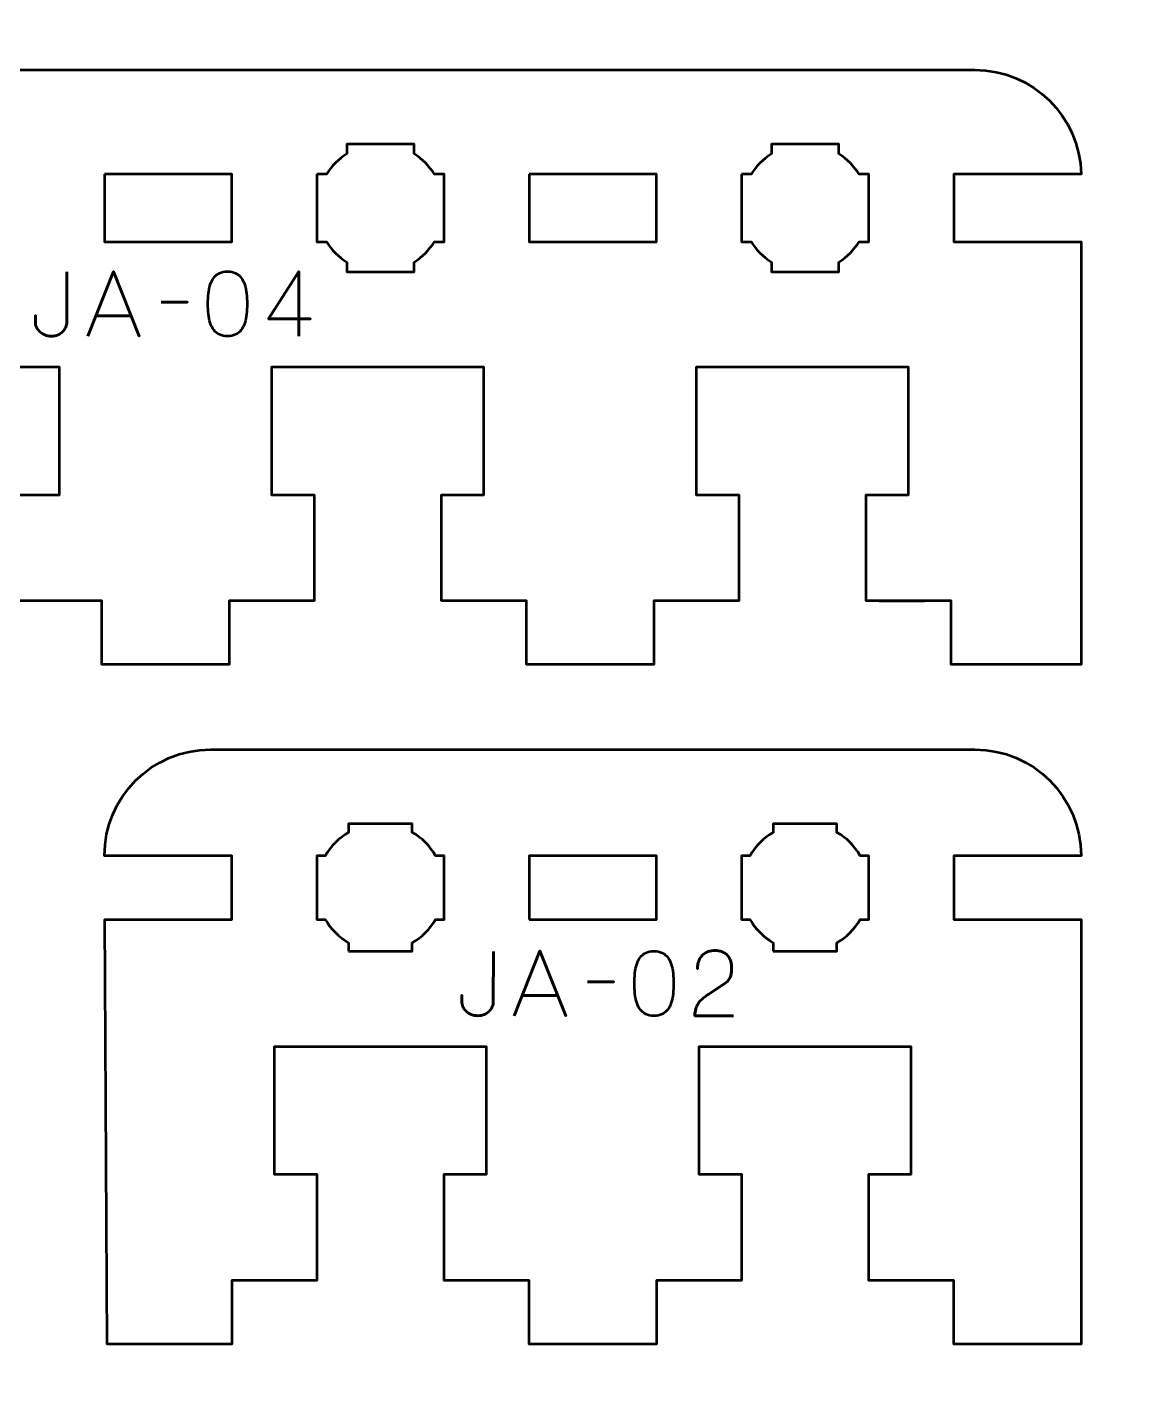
# Model space of a CAD drawing. Header units: centimetres. Extents: x -21 to 0, y -29.7 to 0.
# Drawn here: x -15.66 to -10.5, y -22.72 to -16.25 of the extents above; entities that cross this region are included whole.
import ezdxf

# ---------------------------------------------------------------- set-up
doc = ezdxf.new("R2010")
doc.units = ezdxf.units.CM
doc.header["$MEASUREMENT"] = 0
doc.layers.add('Layer 1', color=7, linetype='Continuous')

msp = doc.modelspace()

# ---------------------------------------------------------------- linework, layer by layer
at = {"layer": 'Layer 1', "lineweight": 53}
msp.add_lwpolyline([(-13.3, -20.45), (-12.7, -20.45), (-12.7, -20.15), (-13.3, -20.15), (-13.3, -20.45)], close=True, dxfattribs=at)
at = {"layer": 'Layer 1', "color": 1, "lineweight": 53}
msp.add_open_spline([(-21.00003, -29.19995), (-21.00003, -29.19995), (-21.00003, -3.49992), (-21.00003, -3.49992), (-21.00003, -3.49992), (-21.00003, -3.41709), (-20.93286, -3.34992), (-20.85003, -3.34992), (-20.85003, -3.34992), (-20.7672, -3.34992), (-20.70003, -3.28275), (-20.70003, -3.19992), (-20.70003, -3.19992), (-20.70003, -3.11709), (-20.7672, -3.04992), (-20.85003, -3.04992), (-20.85003, -3.04992), (-20.93286, -3.04992), (-21.00003, -2.98275), (-21.00003, -2.89992), (-21.00003, -2.89992), (-21.00003, -2.81709), (-20.93286, -2.74992), (-20.85003, -2.74992), (-20.85003, -2.74992), (-20.7672, -2.74992), (-20.70003, -2.68275), (-20.70003, -2.59992), (-20.70003, -2.59992), (-20.70003, -2.51709), (-20.7672, -2.44992), (-20.85003, -2.44992), (-20.85003, -2.44992), (-20.93286, -2.44992), (-21.00003, -2.38275), (-21.00003, -2.29992), (-21.00003, -2.29992), (-21.00003, -2.21709), (-20.93286, -2.14992), (-20.85003, -2.14992), (-20.85003, -2.14992), (-20.7672, -2.14992), (-20.70003, -2.08275), (-20.70003, -1.99992), (-20.70003, -1.99992), (-20.70003, -1.91709), (-20.7672, -1.84992), (-20.85003, -1.84992), (-20.85003, -1.84992), (-20.93286, -1.84992), (-21.00003, -1.78275), (-21.00003, -1.69992), (-21.00003, -1.69992), (-21.00003, -1.61709), (-20.93286, -1.54992), (-20.85003, -1.54992), (-20.85003, -1.54992), (-20.7672, -1.54992), (-20.70003, -1.48275), (-20.70003, -1.39992), (-20.70003, -1.39992), (-20.70003, -1.31709), (-20.7672, -1.24992), (-20.85003, -1.24992), (-20.85003, -1.24992), (-20.93286, -1.24992), (-21.00003, -1.18275), (-21.00003, -1.09992), (-21.00003, -1.09992), (-21.00003, -1.09992), (-21.00003, -0.49992), (-21.00003, -0.49992), (-21.00003, -0.49992), (-21.00003, -0.22295), (-20.77694, 0.00004), (-20.49994, 0.00004), (-20.49994, 0.00004), (-20.49994, 0.00004), (-0.50008, 0.00004), (-0.50008, 0.00004), (-0.50008, 0.00004), (-0.22294, 0.00004), (0.00002, -0.22295), (0.00002, -0.49992), (0.00002, -0.49992), (0.00002, -0.49992), (0.00002, -29.19995), (0.00002, -29.19995), (0.00002, -29.19995), (0.00002, -29.47695), (-0.22294, -29.70004), (-0.50008, -29.70004), (-0.50008, -29.70004), (-0.50008, -29.70004), (-20.49994, -29.70004), (-20.49994, -29.70004), (-20.49994, -29.70004), (-20.77694, -29.70004), (-21.00003, -29.47695), (-21.00003, -29.19995)], degree=3, knots=[0, 0, 0, 0, 0.04, 0.04, 0.04, 0.04, 0.08, 0.08, 0.08, 0.08, 0.12, 0.12, 0.12, 0.12, 0.16, 0.16, 0.16, 0.16, 0.2, 0.2, 0.2, 0.2, 0.24, 0.24, 0.24, 0.24, 0.28, 0.28, 0.28, 0.28, 0.32, 0.32, 0.32, 0.32, 0.36, 0.36, 0.36, 0.36, 0.4, 0.4, 0.4, 0.4, 0.44, 0.44, 0.44, 0.44, 0.48, 0.48, 0.48, 0.48, 0.52, 0.52, 0.52, 0.52, 0.56, 0.56, 0.56, 0.56, 0.6, 0.6, 0.6, 0.6, 0.64, 0.64, 0.64, 0.64, 0.68, 0.68, 0.68, 0.68, 0.72, 0.72, 0.72, 0.72, 0.76, 0.76, 0.76, 0.76, 0.8, 0.8, 0.8, 0.8, 0.84, 0.84, 0.84, 0.84, 0.88, 0.88, 0.88, 0.88, 0.92, 0.92, 0.92, 0.92, 0.96, 0.96, 0.96, 0.96, 1, 1, 1, 1], dxfattribs=at)
at = {"layer": 'Layer 1', "lineweight": 53}
for points, knots in [([(-11.20006, -16.45), (-10.9269, -16.45), (-10.70484, -16.6692), (-10.70017, -16.94125), (-10.70017, -16.94125), (-10.70017, -16.94125), (-11.30006, -16.94125), (-11.30006, -16.94125), (-11.30006, -16.94125), (-11.30006, -16.94125), (-11.30006, -17.25875), (-11.30006, -17.25875), (-11.30006, -17.25875), (-11.30006, -17.25875), (-10.70006, -17.25875), (-10.70006, -17.25875), (-10.70006, -17.25875), (-10.70006, -17.25875), (-10.70006, -18.95001), (-10.70006, -18.95001), (-10.70006, -18.95001), (-10.70006, -18.95001), (-10.70006, -18.95), (-10.70006, -18.95), (-10.70006, -18.95), (-10.70006, -18.95), (-10.70006, -19.25), (-10.70006, -19.25), (-10.70006, -19.25), (-10.70006, -19.25), (-11.31256, -19.25), (-11.31256, -19.25), (-11.31256, -19.25), (-11.31256, -19.25), (-11.31256, -18.95), (-11.31256, -18.95), (-11.31256, -18.95), (-12.23025, -18.95001), (-10.90314, -18.94999), (-11.71256, -18.95001), (-11.71256, -18.95001), (-11.71256, -18.95001), (-11.71256, -18.45), (-11.71256, -18.45), (-11.71256, -18.45), (-11.71256, -18.45), (-11.51256, -18.44999), (-11.51256, -18.44999), (-11.51256, -18.44999), (-11.51256, -18.44999), (-11.51256, -17.85), (-11.51256, -17.85), (-11.51256, -17.85), (-11.89589, -17.85), (-12.12923, -17.85), (-12.51256, -17.85), (-12.51256, -17.85), (-12.51256, -17.85), (-12.51256, -18.44999), (-12.51256, -18.44999), (-12.51256, -18.44999), (-12.51256, -18.44999), (-12.31256, -18.45), (-12.31256, -18.45), (-12.31256, -18.45), (-12.31256, -18.45), (-12.31256, -18.95), (-12.31256, -18.95), (-12.31256, -18.95), (-12.31256, -18.95), (-12.71256, -18.95), (-12.71256, -18.95), (-12.71256, -18.95), (-12.71256, -18.95), (-12.71256, -19.25), (-12.71256, -19.25), (-12.71256, -19.25), (-12.71256, -19.25), (-13.31256, -19.25), (-13.31256, -19.25), (-13.31256, -19.25), (-13.31256, -19.25), (-13.31256, -18.95), (-13.31256, -18.95), (-13.31256, -18.95), (-13.31256, -18.95), (-13.71256, -18.95), (-13.71256, -18.95), (-13.71256, -18.95), (-13.71256, -18.95), (-13.71256, -18.45), (-13.71256, -18.45), (-13.71256, -18.45), (-13.71256, -18.45), (-13.51256, -18.44999), (-13.51256, -18.44999), (-13.51256, -18.44999), (-13.51256, -18.44999), (-13.51256, -17.85), (-13.51256, -17.85), (-13.51256, -17.85), (-13.89589, -17.85), (-14.12923, -17.85), (-14.51256, -17.85), (-14.51256, -17.85), (-14.51256, -17.85), (-14.51256, -18.44999), (-14.51256, -18.44999), (-14.51256, -18.44999), (-14.51256, -18.44999), (-14.31256, -18.45), (-14.31256, -18.45), (-14.31256, -18.45), (-14.31256, -18.45), (-14.31256, -18.95001), (-14.31256, -18.95001), (-14.31256, -18.95001), (-14.31256, -18.95001), (-14.71256, -18.95), (-14.71256, -18.95), (-14.71256, -18.95), (-14.71256, -18.95), (-14.71256, -19.25), (-14.71256, -19.25), (-14.71256, -19.25), (-14.71256, -19.25), (-15.31256, -19.25), (-15.31256, -19.25), (-15.31256, -19.25), (-15.31256, -19.25), (-15.31256, -18.95), (-15.31256, -18.95), (-15.31256, -18.95), (-15.31256, -18.95), (-15.71256, -18.95), (-15.71256, -18.95), (-15.71256, -18.95), (-15.71256, -18.95), (-15.71256, -18.45), (-15.71256, -18.45), (-15.71256, -18.45), (-15.71256, -18.45), (-15.51256, -18.44999), (-15.51256, -18.44999), (-15.51256, -18.44999), (-15.51256, -18.44999), (-15.51256, -17.85), (-15.51256, -17.85), (-15.51256, -17.85), (-15.89589, -17.85), (-16.12923, -17.85), (-16.51256, -17.85), (-16.51256, -17.85), (-16.51256, -17.85), (-16.51256, -18.44999), (-16.51256, -18.44999), (-16.51256, -18.44999), (-16.51256, -18.44999), (-16.31256, -18.45), (-16.31256, -18.45), (-16.31256, -18.45), (-16.31256, -18.45), (-16.31256, -18.95001), (-16.31256, -18.95001), (-16.31256, -18.95001), (-16.31256, -18.95001), (-16.71256, -18.95), (-16.71256, -18.95), (-16.71256, -18.95), (-16.71256, -18.95), (-16.71256, -19.25), (-16.71256, -19.25), (-16.71256, -19.25), (-16.71256, -19.25), (-17.31256, -19.25), (-17.31256, -19.25), (-17.31256, -19.25), (-17.31256, -19.25), (-17.31256, -18.95), (-17.31256, -18.95), (-17.31256, -18.95), (-17.31256, -18.95), (-17.71256, -18.95), (-17.71256, -18.95), (-17.71256, -18.95), (-17.71256, -18.95), (-17.71256, -18.45), (-17.71256, -18.45), (-17.71256, -18.45), (-17.71256, -18.45), (-17.51256, -18.44999), (-17.51256, -18.44999), (-17.51256, -18.44999), (-17.51256, -18.44999), (-17.51256, -17.85), (-17.51256, -17.85), (-17.51256, -17.85), (-17.89589, -17.85), (-18.12923, -17.85), (-18.51256, -17.85), (-18.51256, -17.85), (-18.51256, -17.85), (-18.51256, -18.44999), (-18.51256, -18.44999), (-18.51256, -18.44999), (-18.51256, -18.44999), (-18.31256, -18.45), (-18.31256, -18.45), (-18.31256, -18.45), (-18.31256, -18.45), (-18.31256, -18.95001), (-18.31256, -18.95001), (-18.31256, -18.95001), (-18.31256, -18.95001), (-18.71256, -18.95), (-18.71256, -18.95), (-18.71256, -18.95), (-18.71256, -18.95), (-18.71256, -19.25), (-18.71256, -19.25), (-18.71256, -19.25), (-18.71256, -19.25), (-19.28756, -19.25), (-19.28756, -19.25), (-19.28756, -19.25), (-19.28756, -19.25), (-19.29813, -17.25875), (-19.29813, -17.25875), (-19.29813, -17.25875), (-19.29813, -17.25875), (-18.70006, -17.25875), (-18.70006, -17.25875), (-18.70006, -17.25875), (-18.70006, -17.25875), (-18.70006, -16.94125), (-18.70006, -16.94125), (-18.70006, -16.94125), (-18.70006, -16.94125), (-19.29995, -16.94125), (-19.29995, -16.94125), (-19.29995, -16.94125), (-19.29528, -16.6692), (-19.07322, -16.45), (-18.80006, -16.45)], [0, 0, 0, 0, 0.0163934, 0.0163934, 0.0163934, 0.0163934, 0.0327869, 0.0327869, 0.0327869, 0.0327869, 0.0491803, 0.0491803, 0.0491803, 0.0491803, 0.0655738, 0.0655738, 0.0655738, 0.0655738, 0.0819672, 0.0819672, 0.0819672, 0.0819672, 0.0983607, 0.0983607, 0.0983607, 0.0983607, 0.1147541, 0.1147541, 0.1147541, 0.1147541, 0.1311475, 0.1311475, 0.1311475, 0.1311475, 0.147541, 0.147541, 0.147541, 0.147541, 0.1639344, 0.1639344, 0.1639344, 0.1639344, 0.1803279, 0.1803279, 0.1803279, 0.1803279, 0.1967213, 0.1967213, 0.1967213, 0.1967213, 0.2131148, 0.2131148, 0.2131148, 0.2131148, 0.2295082, 0.2295082, 0.2295082, 0.2295082, 0.2459016, 0.2459016, 0.2459016, 0.2459016, 0.2622951, 0.2622951, 0.2622951, 0.2622951, 0.2786885, 0.2786885, 0.2786885, 0.2786885, 0.295082, 0.295082, 0.295082, 0.295082, 0.3114754, 0.3114754, 0.3114754, 0.3114754, 0.3278689, 0.3278689, 0.3278689, 0.3278689, 0.3442623, 0.3442623, 0.3442623, 0.3442623, 0.3606557, 0.3606557, 0.3606557, 0.3606557, 0.3770492, 0.3770492, 0.3770492, 0.3770492, 0.3934426, 0.3934426, 0.3934426, 0.3934426, 0.4098361, 0.4098361, 0.4098361, 0.4098361, 0.4262295, 0.4262295, 0.4262295, 0.4262295, 0.442623, 0.442623, 0.442623, 0.442623, 0.4590164, 0.4590164, 0.4590164, 0.4590164, 0.4754098, 0.4754098, 0.4754098, 0.4754098, 0.4918033, 0.4918033, 0.4918033, 0.4918033, 0.5081967, 0.5081967, 0.5081967, 0.5081967, 0.5245902, 0.5245902, 0.5245902, 0.5245902, 0.5409836, 0.5409836, 0.5409836, 0.5409836, 0.557377, 0.557377, 0.557377, 0.557377, 0.5737705, 0.5737705, 0.5737705, 0.5737705, 0.5901639, 0.5901639, 0.5901639, 0.5901639, 0.6065574, 0.6065574, 0.6065574, 0.6065574, 0.6229508, 0.6229508, 0.6229508, 0.6229508, 0.6393443, 0.6393443, 0.6393443, 0.6393443, 0.6557377, 0.6557377, 0.6557377, 0.6557377, 0.6721311, 0.6721311, 0.6721311, 0.6721311, 0.6885246, 0.6885246, 0.6885246, 0.6885246, 0.704918, 0.704918, 0.704918, 0.704918, 0.7213115, 0.7213115, 0.7213115, 0.7213115, 0.7377049, 0.7377049, 0.7377049, 0.7377049, 0.7540984, 0.7540984, 0.7540984, 0.7540984, 0.7704918, 0.7704918, 0.7704918, 0.7704918, 0.7868852, 0.7868852, 0.7868852, 0.7868852, 0.8032787, 0.8032787, 0.8032787, 0.8032787, 0.8196721, 0.8196721, 0.8196721, 0.8196721, 0.8360656, 0.8360656, 0.8360656, 0.8360656, 0.852459, 0.852459, 0.852459, 0.852459, 0.8688525, 0.8688525, 0.8688525, 0.8688525, 0.8852459, 0.8852459, 0.8852459, 0.8852459, 0.9016393, 0.9016393, 0.9016393, 0.9016393, 0.9180328, 0.9180328, 0.9180328, 0.9180328, 0.9344262, 0.9344262, 0.9344262, 0.9344262, 0.9508197, 0.9508197, 0.9508197, 0.9508197, 0.9672131, 0.9672131, 0.9672131, 0.9672131, 0.9836066, 0.9836066, 0.9836066, 0.9836066, 1, 1, 1, 1]), ([(-14.30006, -16.94125), (-14.30006, -16.94125), (-14.25462, -16.94125), (-14.25462, -16.94125), (-14.25462, -16.94125), (-14.23039, -16.90249), (-14.19756, -16.86967), (-14.15881, -16.84544), (-14.15881, -16.84544), (-14.15881, -16.84544), (-14.15881, -16.8), (-14.15881, -16.8), (-14.15881, -16.8), (-14.15881, -16.8), (-14.00006, -16.8), (-14.00006, -16.8), (-14.00006, -16.8), (-14.00006, -16.8), (-13.84131, -16.8), (-13.84131, -16.8), (-13.84131, -16.8), (-13.84131, -16.8), (-13.84131, -16.84544), (-13.84131, -16.84544), (-13.84131, -16.84544), (-13.80256, -16.86967), (-13.76973, -16.90249), (-13.7455, -16.94125), (-13.7455, -16.94125), (-13.7455, -16.94125), (-13.70006, -16.94125), (-13.70006, -16.94125), (-13.70006, -16.94125), (-13.70006, -16.94125), (-13.70006, -17.1), (-13.70006, -17.1), (-13.70006, -17.1), (-13.70006, -17.1), (-13.70006, -17.25875), (-13.70006, -17.25875), (-13.70006, -17.25875), (-13.70006, -17.25875), (-13.7455, -17.25875), (-13.7455, -17.25875), (-13.7455, -17.25875), (-13.76973, -17.29751), (-13.80256, -17.33033), (-13.84131, -17.35456), (-13.84131, -17.35456), (-13.84131, -17.35456), (-13.84131, -17.4), (-13.84131, -17.4), (-13.84131, -17.4), (-13.84131, -17.4), (-14.00006, -17.4), (-14.00006, -17.4), (-14.00006, -17.4), (-14.00006, -17.4), (-14.15881, -17.4), (-14.15881, -17.4), (-14.15881, -17.4), (-14.15881, -17.4), (-14.15881, -17.35456), (-14.15881, -17.35456), (-14.15881, -17.35456), (-14.19756, -17.33033), (-14.23039, -17.29751), (-14.25462, -17.25875), (-14.25462, -17.25875), (-14.25462, -17.25875), (-14.30006, -17.25875), (-14.30006, -17.25875), (-14.30006, -17.25875), (-14.30006, -17.25875), (-14.30006, -17.1), (-14.30006, -17.1), (-14.30006, -17.1), (-14.30006, -17.1), (-14.30006, -16.94125), (-14.30006, -16.94125)], [0, 0, 0, 0, 0.05, 0.05, 0.05, 0.05, 0.1, 0.1, 0.1, 0.1, 0.15, 0.15, 0.15, 0.15, 0.2, 0.2, 0.2, 0.2, 0.25, 0.25, 0.25, 0.25, 0.3, 0.3, 0.3, 0.3, 0.35, 0.35, 0.35, 0.35, 0.4, 0.4, 0.4, 0.4, 0.45, 0.45, 0.45, 0.45, 0.5, 0.5, 0.5, 0.5, 0.55, 0.55, 0.55, 0.55, 0.6, 0.6, 0.6, 0.6, 0.65, 0.65, 0.65, 0.65, 0.7, 0.7, 0.7, 0.7, 0.75, 0.75, 0.75, 0.75, 0.8, 0.8, 0.8, 0.8, 0.85, 0.85, 0.85, 0.85, 0.9, 0.9, 0.9, 0.9, 0.95, 0.95, 0.95, 0.95, 1, 1, 1, 1]), ([(-12.30006, -16.94125), (-12.30006, -16.94125), (-12.25462, -16.94125), (-12.25462, -16.94125), (-12.25462, -16.94125), (-12.23039, -16.90249), (-12.19756, -16.86967), (-12.15881, -16.84544), (-12.15881, -16.84544), (-12.15881, -16.84544), (-12.15881, -16.8), (-12.15881, -16.8), (-12.15881, -16.8), (-12.15881, -16.8), (-12.00006, -16.8), (-12.00006, -16.8), (-12.00006, -16.8), (-12.00006, -16.8), (-11.84131, -16.8), (-11.84131, -16.8), (-11.84131, -16.8), (-11.84131, -16.8), (-11.84131, -16.84544), (-11.84131, -16.84544), (-11.84131, -16.84544), (-11.80256, -16.86967), (-11.76973, -16.90249), (-11.7455, -16.94125), (-11.7455, -16.94125), (-11.7455, -16.94125), (-11.70006, -16.94125), (-11.70006, -16.94125), (-11.70006, -16.94125), (-11.70006, -16.94125), (-11.70006, -17.1), (-11.70006, -17.1), (-11.70006, -17.1), (-11.70006, -17.1), (-11.70006, -17.25875), (-11.70006, -17.25875), (-11.70006, -17.25875), (-11.70006, -17.25875), (-11.7455, -17.25875), (-11.7455, -17.25875), (-11.7455, -17.25875), (-11.76973, -17.29751), (-11.80256, -17.33033), (-11.84131, -17.35456), (-11.84131, -17.35456), (-11.84131, -17.35456), (-11.84131, -17.4), (-11.84131, -17.4), (-11.84131, -17.4), (-11.84131, -17.4), (-12.00006, -17.4), (-12.00006, -17.4), (-12.00006, -17.4), (-12.00006, -17.4), (-12.15881, -17.4), (-12.15881, -17.4), (-12.15881, -17.4), (-12.15881, -17.4), (-12.15881, -17.35456), (-12.15881, -17.35456), (-12.15881, -17.35456), (-12.19756, -17.33033), (-12.23039, -17.29751), (-12.25462, -17.25875), (-12.25462, -17.25875), (-12.25462, -17.25875), (-12.30006, -17.25875), (-12.30006, -17.25875), (-12.30006, -17.25875), (-12.30006, -17.25875), (-12.30006, -17.1), (-12.30006, -17.1), (-12.30006, -17.1), (-12.30006, -17.1), (-12.30006, -16.94125), (-12.30006, -16.94125)], [0, 0, 0, 0, 0.05, 0.05, 0.05, 0.05, 0.1, 0.1, 0.1, 0.1, 0.15, 0.15, 0.15, 0.15, 0.2, 0.2, 0.2, 0.2, 0.25, 0.25, 0.25, 0.25, 0.3, 0.3, 0.3, 0.3, 0.35, 0.35, 0.35, 0.35, 0.4, 0.4, 0.4, 0.4, 0.45, 0.45, 0.45, 0.45, 0.5, 0.5, 0.5, 0.5, 0.55, 0.55, 0.55, 0.55, 0.6, 0.6, 0.6, 0.6, 0.65, 0.65, 0.65, 0.65, 0.7, 0.7, 0.7, 0.7, 0.75, 0.75, 0.75, 0.75, 0.8, 0.8, 0.8, 0.8, 0.85, 0.85, 0.85, 0.85, 0.9, 0.9, 0.9, 0.9, 0.95, 0.95, 0.95, 0.95, 1, 1, 1, 1]), ([(-15.30006, -16.94125), (-15.30006, -16.94125), (-14.70006, -16.94125), (-14.70006, -16.94125), (-14.70006, -16.94125), (-14.70006, -16.94125), (-14.70006, -17.25875), (-14.70006, -17.25875), (-14.70006, -17.25875), (-14.70006, -17.25875), (-15.30006, -17.25875), (-15.30006, -17.25875), (-15.30006, -17.25875), (-15.30006, -17.25875), (-15.30006, -16.94125), (-15.30006, -16.94125)], [0, 0, 0, 0, 0.25, 0.25, 0.25, 0.25, 0.5, 0.5, 0.5, 0.5, 0.75, 0.75, 0.75, 0.75, 1, 1, 1, 1]), ([(-13.30006, -16.94125), (-13.30006, -16.94125), (-12.70006, -16.94125), (-12.70006, -16.94125), (-12.70006, -16.94125), (-12.70006, -16.94125), (-12.70006, -17.25875), (-12.70006, -17.25875), (-12.70006, -17.25875), (-12.70006, -17.25875), (-13.30006, -17.25875), (-13.30006, -17.25875), (-13.30006, -17.25875), (-13.30006, -17.25875), (-13.30006, -16.94125), (-13.30006, -16.94125)], [0, 0, 0, 0, 0.25, 0.25, 0.25, 0.25, 0.5, 0.5, 0.5, 0.5, 0.75, 0.75, 0.75, 0.75, 1, 1, 1, 1]), ([(-11.2, -19.65), (-10.92391, -19.65), (-10.7, -19.87391), (-10.7, -20.15), (-10.7, -20.15), (-10.7, -20.15), (-11.3, -20.15), (-11.3, -20.15), (-11.3, -20.15), (-11.3, -20.15), (-11.3, -20.45), (-11.3, -20.45), (-11.3, -20.45), (-11.3, -20.45), (-10.7, -20.45), (-10.7, -20.45), (-10.7, -20.45), (-10.7, -20.45), (-10.7, -22.15001), (-10.7, -22.15001), (-10.7, -22.15001), (-10.7, -22.15001), (-10.7, -22.15), (-10.7, -22.15), (-10.7, -22.15), (-10.7, -22.15), (-10.7, -22.45), (-10.7, -22.45), (-10.7, -22.45), (-10.7, -22.45), (-11.3, -22.45), (-11.3, -22.45), (-11.3, -22.45), (-11.3, -22.45), (-11.3, -22.15), (-11.3, -22.15), (-11.3, -22.15), (-11.3, -22.15), (-11.7, -22.15001), (-11.7, -22.15001), (-11.7, -22.15001), (-11.7, -22.15001), (-11.7, -21.65), (-11.7, -21.65), (-11.7, -21.65), (-11.7, -21.65), (-11.5, -21.64999), (-11.5, -21.64999), (-11.5, -21.64999), (-11.5, -21.64999), (-11.5, -21.05), (-11.5, -21.05), (-11.5, -21.05), (-11.88333, -21.05), (-12.11667, -21.05), (-12.5, -21.05), (-12.5, -21.05), (-12.5, -21.05), (-12.5, -21.64999), (-12.5, -21.64999), (-12.5, -21.64999), (-12.5, -21.64999), (-12.3, -21.65), (-12.3, -21.65), (-12.3, -21.65), (-12.3, -21.65), (-12.3, -22.15), (-12.3, -22.15), (-12.3, -22.15), (-12.3, -22.15), (-12.7, -22.15), (-12.7, -22.15), (-12.7, -22.15), (-12.7, -22.15), (-12.7, -22.45), (-12.7, -22.45), (-12.7, -22.45), (-12.7, -22.45), (-13.3, -22.45), (-13.3, -22.45), (-13.3, -22.45), (-13.3, -22.45), (-13.3, -22.15), (-13.3, -22.15), (-13.3, -22.15), (-13.3, -22.15), (-13.7, -22.15001), (-13.7, -22.15001), (-13.7, -22.15001), (-13.7, -22.15001), (-13.7, -21.65), (-13.7, -21.65), (-13.7, -21.65), (-13.7, -21.65), (-13.5, -21.64999), (-13.5, -21.64999), (-13.5, -21.64999), (-13.5, -21.64999), (-13.5, -21.05), (-13.5, -21.05), (-13.5, -21.05), (-13.88333, -21.05), (-14.11667, -21.05), (-14.5, -21.05), (-14.5, -21.05), (-14.5, -21.05), (-14.5, -21.64999), (-14.5, -21.64999), (-14.5, -21.64999), (-14.5, -21.64999), (-14.3, -21.65), (-14.3, -21.65), (-14.3, -21.65), (-14.3, -21.65), (-14.3, -22.15), (-14.3, -22.15), (-14.3, -22.15), (-14.3, -22.15), (-14.7, -22.15), (-14.7, -22.15), (-14.7, -22.15), (-14.7, -22.15), (-14.7, -22.45), (-14.7, -22.45), (-14.7, -22.45), (-14.7, -22.45), (-15.2875, -22.45), (-15.2875, -22.45), (-15.2875, -22.45), (-15.2875, -22.45), (-15.29812, -20.45), (-15.29812, -20.45), (-15.29812, -20.45), (-15.29812, -20.45), (-14.7, -20.45), (-14.7, -20.45), (-14.7, -20.45), (-14.7, -20.45), (-14.7, -20.15), (-14.7, -20.15), (-14.7, -20.15), (-14.7, -20.15), (-15.3, -20.15), (-15.3, -20.15), (-15.3, -20.15), (-15.3, -19.87391), (-15.07609, -19.65), (-14.8, -19.65)], [0, 0, 0, 0, 0.027027, 0.027027, 0.027027, 0.027027, 0.0540541, 0.0540541, 0.0540541, 0.0540541, 0.0810811, 0.0810811, 0.0810811, 0.0810811, 0.1081081, 0.1081081, 0.1081081, 0.1081081, 0.1351351, 0.1351351, 0.1351351, 0.1351351, 0.1621622, 0.1621622, 0.1621622, 0.1621622, 0.1891892, 0.1891892, 0.1891892, 0.1891892, 0.2162162, 0.2162162, 0.2162162, 0.2162162, 0.2432432, 0.2432432, 0.2432432, 0.2432432, 0.2702703, 0.2702703, 0.2702703, 0.2702703, 0.2972973, 0.2972973, 0.2972973, 0.2972973, 0.3243243, 0.3243243, 0.3243243, 0.3243243, 0.3513514, 0.3513514, 0.3513514, 0.3513514, 0.3783784, 0.3783784, 0.3783784, 0.3783784, 0.4054054, 0.4054054, 0.4054054, 0.4054054, 0.4324324, 0.4324324, 0.4324324, 0.4324324, 0.4594595, 0.4594595, 0.4594595, 0.4594595, 0.4864865, 0.4864865, 0.4864865, 0.4864865, 0.5135135, 0.5135135, 0.5135135, 0.5135135, 0.5405405, 0.5405405, 0.5405405, 0.5405405, 0.5675676, 0.5675676, 0.5675676, 0.5675676, 0.5945946, 0.5945946, 0.5945946, 0.5945946, 0.6216216, 0.6216216, 0.6216216, 0.6216216, 0.6486486, 0.6486486, 0.6486486, 0.6486486, 0.6756757, 0.6756757, 0.6756757, 0.6756757, 0.7027027, 0.7027027, 0.7027027, 0.7027027, 0.7297297, 0.7297297, 0.7297297, 0.7297297, 0.7567568, 0.7567568, 0.7567568, 0.7567568, 0.7837838, 0.7837838, 0.7837838, 0.7837838, 0.8108108, 0.8108108, 0.8108108, 0.8108108, 0.8378378, 0.8378378, 0.8378378, 0.8378378, 0.8648649, 0.8648649, 0.8648649, 0.8648649, 0.8918919, 0.8918919, 0.8918919, 0.8918919, 0.9189189, 0.9189189, 0.9189189, 0.9189189, 0.9459459, 0.9459459, 0.9459459, 0.9459459, 0.972973, 0.972973, 0.972973, 0.972973, 1, 1, 1, 1]), ([(-14.15, -20.6), (-14.15, -20.6), (-14.15, -20.55985), (-14.15, -20.55985), (-14.15, -20.55985), (-14.19553, -20.5335), (-14.23349, -20.49553), (-14.25984, -20.45), (-14.25984, -20.45), (-14.25984, -20.45), (-14.3, -20.45), (-14.3, -20.45), (-14.3, -20.45), (-14.3, -20.45), (-14.3, -20.3), (-14.3, -20.3), (-14.3, -20.3), (-14.3, -20.3), (-14.3, -20.15), (-14.3, -20.15), (-14.3, -20.15), (-14.3, -20.15), (-14.25984, -20.15), (-14.25984, -20.15), (-14.25984, -20.15), (-14.23349, -20.10447), (-14.19553, -20.0665), (-14.15, -20.04015), (-14.15, -20.04015), (-14.15, -20.04015), (-14.15, -20), (-14.15, -20), (-14.15, -20), (-14.15, -20), (-14, -20), (-14, -20), (-14, -20), (-14, -20), (-13.85, -20), (-13.85, -20), (-13.85, -20), (-13.85, -20), (-13.85, -20.04015), (-13.85, -20.04015), (-13.85, -20.04015), (-13.80447, -20.0665), (-13.76651, -20.10447), (-13.74016, -20.15), (-13.74016, -20.15), (-13.74016, -20.15), (-13.7, -20.15), (-13.7, -20.15), (-13.7, -20.15), (-13.7, -20.15), (-13.7, -20.3), (-13.7, -20.3), (-13.7, -20.3), (-13.7, -20.3), (-13.7, -20.45), (-13.7, -20.45), (-13.7, -20.45), (-13.7, -20.45), (-13.74016, -20.45), (-13.74016, -20.45), (-13.74016, -20.45), (-13.76651, -20.49553), (-13.80447, -20.5335), (-13.85, -20.55985), (-13.85, -20.55985), (-13.85, -20.55985), (-13.85, -20.6), (-13.85, -20.6), (-13.85, -20.6), (-13.85, -20.6), (-14, -20.6), (-14, -20.6), (-14, -20.6), (-14, -20.6), (-14.15, -20.6), (-14.15, -20.6)], [0, 0, 0, 0, 0.05, 0.05, 0.05, 0.05, 0.1, 0.1, 0.1, 0.1, 0.15, 0.15, 0.15, 0.15, 0.2, 0.2, 0.2, 0.2, 0.25, 0.25, 0.25, 0.25, 0.3, 0.3, 0.3, 0.3, 0.35, 0.35, 0.35, 0.35, 0.4, 0.4, 0.4, 0.4, 0.45, 0.45, 0.45, 0.45, 0.5, 0.5, 0.5, 0.5, 0.55, 0.55, 0.55, 0.55, 0.6, 0.6, 0.6, 0.6, 0.65, 0.65, 0.65, 0.65, 0.7, 0.7, 0.7, 0.7, 0.75, 0.75, 0.75, 0.75, 0.8, 0.8, 0.8, 0.8, 0.85, 0.85, 0.85, 0.85, 0.9, 0.9, 0.9, 0.9, 0.95, 0.95, 0.95, 0.95, 1, 1, 1, 1]), ([(-12.15, -20.6), (-12.15, -20.6), (-12.15, -20.55985), (-12.15, -20.55985), (-12.15, -20.55985), (-12.19553, -20.5335), (-12.23349, -20.49553), (-12.25984, -20.45), (-12.25984, -20.45), (-12.25984, -20.45), (-12.3, -20.45), (-12.3, -20.45), (-12.3, -20.45), (-12.3, -20.45), (-12.3, -20.3), (-12.3, -20.3), (-12.3, -20.3), (-12.3, -20.3), (-12.3, -20.15), (-12.3, -20.15), (-12.3, -20.15), (-12.3, -20.15), (-12.25984, -20.15), (-12.25984, -20.15), (-12.25984, -20.15), (-12.23349, -20.10447), (-12.19553, -20.0665), (-12.15, -20.04015), (-12.15, -20.04015), (-12.15, -20.04015), (-12.15, -20), (-12.15, -20), (-12.15, -20), (-12.15, -20), (-12, -20), (-12, -20), (-12, -20), (-12, -20), (-11.85, -20), (-11.85, -20), (-11.85, -20), (-11.85, -20), (-11.85, -20.04015), (-11.85, -20.04015), (-11.85, -20.04015), (-11.80447, -20.0665), (-11.76651, -20.10447), (-11.74016, -20.15), (-11.74016, -20.15), (-11.74016, -20.15), (-11.7, -20.15), (-11.7, -20.15), (-11.7, -20.15), (-11.7, -20.15), (-11.7, -20.3), (-11.7, -20.3), (-11.7, -20.3), (-11.7, -20.3), (-11.7, -20.45), (-11.7, -20.45), (-11.7, -20.45), (-11.7, -20.45), (-11.74016, -20.45), (-11.74016, -20.45), (-11.74016, -20.45), (-11.76651, -20.49553), (-11.80447, -20.5335), (-11.85, -20.55985), (-11.85, -20.55985), (-11.85, -20.55985), (-11.85, -20.6), (-11.85, -20.6), (-11.85, -20.6), (-11.85, -20.6), (-12, -20.6), (-12, -20.6), (-12, -20.6), (-12, -20.6), (-12.15, -20.6), (-12.15, -20.6)], [0, 0, 0, 0, 0.05, 0.05, 0.05, 0.05, 0.1, 0.1, 0.1, 0.1, 0.15, 0.15, 0.15, 0.15, 0.2, 0.2, 0.2, 0.2, 0.25, 0.25, 0.25, 0.25, 0.3, 0.3, 0.3, 0.3, 0.35, 0.35, 0.35, 0.35, 0.4, 0.4, 0.4, 0.4, 0.45, 0.45, 0.45, 0.45, 0.5, 0.5, 0.5, 0.5, 0.55, 0.55, 0.55, 0.55, 0.6, 0.6, 0.6, 0.6, 0.65, 0.65, 0.65, 0.65, 0.7, 0.7, 0.7, 0.7, 0.75, 0.75, 0.75, 0.75, 0.8, 0.8, 0.8, 0.8, 0.85, 0.85, 0.85, 0.85, 0.9, 0.9, 0.9, 0.9, 0.95, 0.95, 0.95, 0.95, 1, 1, 1, 1])]:
    msp.add_open_spline(points, degree=3, knots=knots, dxfattribs=at)
at = {"layer": 'Layer 1', "color": 3, "lineweight": 53}
for points in [[(-18.80006, -16.45), (-18.80006, -16.45), (-11.20006, -16.45), (-11.20006, -16.45)], [(-14.8, -19.65), (-14.8, -19.65), (-11.2, -19.65), (-11.2, -19.65)]]:
    msp.add_open_spline(points, degree=3, dxfattribs=at)
at = {"layer": 'Layer 1', "color": 5, "lineweight": 53}
for points, knots in [([(-15.47694, -17.40035), (-15.47694, -17.40035), (-15.47736, -17.63742), (-15.47736, -17.63742), (-15.47736, -17.63742), (-15.47736, -17.64511), (-15.47899, -17.65287), (-15.48209, -17.66056), (-15.48209, -17.66056), (-15.48527, -17.66832), (-15.48992, -17.67538), (-15.49606, -17.68187), (-15.49606, -17.68187), (-15.50227, -17.68829), (-15.50982, -17.69351), (-15.51878, -17.69739), (-15.51878, -17.69739), (-15.52781, -17.70134), (-15.53811, -17.70332), (-15.54975, -17.70346), (-15.54975, -17.70346), (-15.5614, -17.70346), (-15.57191, -17.70155), (-15.58122, -17.69781), (-15.58122, -17.69781), (-15.59054, -17.694), (-15.59851, -17.68892), (-15.60507, -17.6825), (-15.60507, -17.6825), (-15.6117, -17.67608), (-15.61671, -17.66903), (-15.62024, -17.66119), (-15.62024, -17.66119), (-15.62377, -17.65336), (-15.62553, -17.64546), (-15.62553, -17.63742), (-15.62553, -17.63742), (-15.62553, -17.63742), (-15.62553, -17.60609), (-15.62553, -17.60609), (-15.62553, -17.60609), (-15.62553, -17.60609), (-15.62553, -17.63742), (-15.62553, -17.63742), (-15.62553, -17.63742), (-15.62553, -17.64546), (-15.62377, -17.65336), (-15.62024, -17.66119), (-15.62024, -17.66119), (-15.61671, -17.66903), (-15.6117, -17.67608), (-15.60507, -17.6825), (-15.60507, -17.6825), (-15.59851, -17.68892), (-15.59054, -17.694), (-15.58122, -17.69781), (-15.58122, -17.69781), (-15.57191, -17.70155), (-15.5614, -17.70346), (-15.54975, -17.70346), (-15.54975, -17.70346), (-15.53811, -17.70332), (-15.52781, -17.70134), (-15.51878, -17.69739), (-15.51878, -17.69739), (-15.50982, -17.69351), (-15.50227, -17.68829), (-15.49606, -17.68187), (-15.49606, -17.68187), (-15.48992, -17.67538), (-15.48527, -17.66832), (-15.48209, -17.66056), (-15.48209, -17.66056), (-15.47899, -17.65287), (-15.47736, -17.64511), (-15.47736, -17.63742), (-15.47736, -17.63742), (-15.47736, -17.63742), (-15.47694, -17.40035), (-15.47694, -17.40035)], [0, 0, 0, 0, 0.05, 0.05, 0.05, 0.05, 0.1, 0.1, 0.1, 0.1, 0.15, 0.15, 0.15, 0.15, 0.2, 0.2, 0.2, 0.2, 0.25, 0.25, 0.25, 0.25, 0.3, 0.3, 0.3, 0.3, 0.35, 0.35, 0.35, 0.35, 0.4, 0.4, 0.4, 0.4, 0.45, 0.45, 0.45, 0.45, 0.5, 0.5, 0.5, 0.5, 0.55, 0.55, 0.55, 0.55, 0.6, 0.6, 0.6, 0.6, 0.65, 0.65, 0.65, 0.65, 0.7, 0.7, 0.7, 0.7, 0.75, 0.75, 0.75, 0.75, 0.8, 0.8, 0.8, 0.8, 0.85, 0.85, 0.85, 0.85, 0.9, 0.9, 0.9, 0.9, 0.95, 0.95, 0.95, 0.95, 1, 1, 1, 1]), ([(-15.37873, -17.70388), (-15.37873, -17.70388), (-15.25766, -17.39866), (-15.25766, -17.39866), (-15.25766, -17.39866), (-15.25766, -17.39866), (-15.13616, -17.70388), (-15.13616, -17.70388), (-15.13616, -17.70388), (-15.13616, -17.70388), (-15.25766, -17.39866), (-15.25766, -17.39866), (-15.25766, -17.39866), (-15.25766, -17.39866), (-15.37873, -17.70388), (-15.37873, -17.70388)], [0, 0, 0, 0, 0.25, 0.25, 0.25, 0.25, 0.5, 0.5, 0.5, 0.5, 0.75, 0.75, 0.75, 0.75, 1, 1, 1, 1]), ([(-14.72045, -17.70388), (-14.70564, -17.70381), (-14.69287, -17.7012), (-14.68221, -17.69612), (-14.68221, -17.69612), (-14.67163, -17.69104), (-14.66281, -17.68377), (-14.65576, -17.67453), (-14.65576, -17.67453), (-14.64877, -17.66522), (-14.64327, -17.65421), (-14.63918, -17.64151), (-14.63918, -17.64151), (-14.63515, -17.62881), (-14.63226, -17.61491), (-14.63064, -17.59967), (-14.63064, -17.59967), (-14.62894, -17.58443), (-14.6281, -17.56841), (-14.62817, -17.55148), (-14.62817, -17.55148), (-14.6281, -17.53462), (-14.62894, -17.5186), (-14.63064, -17.50343), (-14.63064, -17.50343), (-14.63226, -17.48826), (-14.63515, -17.47429), (-14.63918, -17.46159), (-14.63918, -17.46159), (-14.64327, -17.44896), (-14.64877, -17.43796), (-14.65576, -17.42857), (-14.65576, -17.42857), (-14.66281, -17.41926), (-14.67163, -17.41199), (-14.68221, -17.40691), (-14.68221, -17.40691), (-14.69287, -17.40176), (-14.70564, -17.39915), (-14.72045, -17.39908), (-14.72045, -17.39908), (-14.73527, -17.39915), (-14.74804, -17.40176), (-14.7587, -17.40691), (-14.7587, -17.40691), (-14.76928, -17.41199), (-14.7781, -17.41926), (-14.78515, -17.42857), (-14.78515, -17.42857), (-14.79214, -17.43796), (-14.79764, -17.44896), (-14.80173, -17.46159), (-14.80173, -17.46159), (-14.80576, -17.47429), (-14.80865, -17.48826), (-14.81027, -17.50343), (-14.81027, -17.50343), (-14.81196, -17.5186), (-14.81281, -17.53462), (-14.81274, -17.55148), (-14.81274, -17.55148), (-14.81281, -17.56841), (-14.81196, -17.58443), (-14.81027, -17.59967), (-14.81027, -17.59967), (-14.80865, -17.61491), (-14.80576, -17.62881), (-14.80173, -17.64151), (-14.80173, -17.64151), (-14.79764, -17.65421), (-14.79214, -17.66522), (-14.78515, -17.67453), (-14.78515, -17.67453), (-14.7781, -17.68377), (-14.76928, -17.69104), (-14.7587, -17.69612), (-14.7587, -17.69612), (-14.74804, -17.7012), (-14.73527, -17.70381), (-14.72045, -17.70388)], [0, 0, 0, 0, 0.05, 0.05, 0.05, 0.05, 0.1, 0.1, 0.1, 0.1, 0.15, 0.15, 0.15, 0.15, 0.2, 0.2, 0.2, 0.2, 0.25, 0.25, 0.25, 0.25, 0.3, 0.3, 0.3, 0.3, 0.35, 0.35, 0.35, 0.35, 0.4, 0.4, 0.4, 0.4, 0.45, 0.45, 0.45, 0.45, 0.5, 0.5, 0.5, 0.5, 0.55, 0.55, 0.55, 0.55, 0.6, 0.6, 0.6, 0.6, 0.65, 0.65, 0.65, 0.65, 0.7, 0.7, 0.7, 0.7, 0.75, 0.75, 0.75, 0.75, 0.8, 0.8, 0.8, 0.8, 0.85, 0.85, 0.85, 0.85, 0.9, 0.9, 0.9, 0.9, 0.95, 0.95, 0.95, 0.95, 1, 1, 1, 1]), ([(-14.72045, -17.70388), (-14.70564, -17.70381), (-14.69287, -17.7012), (-14.68221, -17.69612), (-14.68221, -17.69612), (-14.67163, -17.69104), (-14.66281, -17.68377), (-14.65576, -17.67453), (-14.65576, -17.67453), (-14.64877, -17.66522), (-14.64327, -17.65421), (-14.63918, -17.64151), (-14.63918, -17.64151), (-14.63515, -17.62881), (-14.63226, -17.61491), (-14.63064, -17.59967), (-14.63064, -17.59967), (-14.62894, -17.58443), (-14.6281, -17.56841), (-14.62817, -17.55148), (-14.62817, -17.55148), (-14.6281, -17.53462), (-14.62894, -17.5186), (-14.63064, -17.50343), (-14.63064, -17.50343), (-14.63226, -17.48826), (-14.63515, -17.47429), (-14.63918, -17.46159), (-14.63918, -17.46159), (-14.64327, -17.44896), (-14.64877, -17.43796), (-14.65576, -17.42857), (-14.65576, -17.42857), (-14.66281, -17.41926), (-14.67163, -17.41199), (-14.68221, -17.40691), (-14.68221, -17.40691), (-14.69287, -17.40176), (-14.70564, -17.39915), (-14.72045, -17.39908), (-14.72045, -17.39908), (-14.73527, -17.39915), (-14.74804, -17.40176), (-14.7587, -17.40691), (-14.7587, -17.40691), (-14.76928, -17.41199), (-14.7781, -17.41926), (-14.78515, -17.42857), (-14.78515, -17.42857), (-14.79214, -17.43796), (-14.79764, -17.44896), (-14.80173, -17.46159), (-14.80173, -17.46159), (-14.80576, -17.47429), (-14.80865, -17.48826), (-14.81027, -17.50343), (-14.81027, -17.50343), (-14.81196, -17.5186), (-14.81281, -17.53462), (-14.81274, -17.55148), (-14.81274, -17.55148), (-14.81281, -17.56841), (-14.81196, -17.58443), (-14.81027, -17.59967), (-14.81027, -17.59967), (-14.80865, -17.61491), (-14.80576, -17.62881), (-14.80173, -17.64151), (-14.80173, -17.64151), (-14.79764, -17.65421), (-14.79214, -17.66522), (-14.78515, -17.67453), (-14.78515, -17.67453), (-14.7781, -17.68377), (-14.76928, -17.69104), (-14.7587, -17.69612), (-14.7587, -17.69612), (-14.74804, -17.7012), (-14.73527, -17.70381), (-14.72045, -17.70388)], [0, 0, 0, 0, 0.05, 0.05, 0.05, 0.05, 0.1, 0.1, 0.1, 0.1, 0.15, 0.15, 0.15, 0.15, 0.2, 0.2, 0.2, 0.2, 0.25, 0.25, 0.25, 0.25, 0.3, 0.3, 0.3, 0.3, 0.35, 0.35, 0.35, 0.35, 0.4, 0.4, 0.4, 0.4, 0.45, 0.45, 0.45, 0.45, 0.5, 0.5, 0.5, 0.5, 0.55, 0.55, 0.55, 0.55, 0.6, 0.6, 0.6, 0.6, 0.65, 0.65, 0.65, 0.65, 0.7, 0.7, 0.7, 0.7, 0.75, 0.75, 0.75, 0.75, 0.8, 0.8, 0.8, 0.8, 0.85, 0.85, 0.85, 0.85, 0.9, 0.9, 0.9, 0.9, 0.95, 0.95, 0.95, 0.95, 1, 1, 1, 1]), ([(-14.38391, -17.70388), (-14.38391, -17.70388), (-14.38391, -17.39866), (-14.38391, -17.39866), (-14.38391, -17.39866), (-14.38391, -17.39866), (-14.52784, -17.6226), (-14.52784, -17.6226), (-14.52784, -17.6226), (-14.52784, -17.6226), (-14.32972, -17.6226), (-14.32972, -17.6226), (-14.32972, -17.6226), (-14.32972, -17.6226), (-14.52784, -17.6226), (-14.52784, -17.6226), (-14.52784, -17.6226), (-14.52784, -17.6226), (-14.38391, -17.39866), (-14.38391, -17.39866), (-14.38391, -17.39866), (-14.38391, -17.39866), (-14.38391, -17.70388), (-14.38391, -17.70388)], [0, 0, 0, 0, 0.1666667, 0.1666667, 0.1666667, 0.1666667, 0.3333333, 0.3333333, 0.3333333, 0.3333333, 0.5, 0.5, 0.5, 0.5, 0.6666667, 0.6666667, 0.6666667, 0.6666667, 0.8333333, 0.8333333, 0.8333333, 0.8333333, 1, 1, 1, 1]), ([(-15.03287, -17.54428), (-15.03287, -17.54428), (-14.90968, -17.54428), (-14.90968, -17.54428), (-14.90968, -17.54428), (-14.90968, -17.54428), (-15.03287, -17.54428), (-15.03287, -17.54428)], [0, 0, 0, 0, 0.5, 0.5, 0.5, 0.5, 1, 1, 1, 1]), ([(-15.34063, -17.60778), (-15.34063, -17.60778), (-15.17469, -17.60778), (-15.17469, -17.60778), (-15.17469, -17.60778), (-15.17469, -17.60778), (-15.34063, -17.60778), (-15.34063, -17.60778)], [0, 0, 0, 0, 0.5, 0.5, 0.5, 0.5, 1, 1, 1, 1]), ([(-13.4682, -20.60035), (-13.4682, -20.60035), (-13.46862, -20.83742), (-13.46862, -20.83742), (-13.46862, -20.83742), (-13.46862, -20.84511), (-13.47025, -20.85287), (-13.47335, -20.86056), (-13.47335, -20.86056), (-13.47653, -20.86832), (-13.48118, -20.87538), (-13.48732, -20.88187), (-13.48732, -20.88187), (-13.49353, -20.88829), (-13.50108, -20.89351), (-13.51004, -20.89739), (-13.51004, -20.89739), (-13.51907, -20.90134), (-13.52937, -20.90332), (-13.54101, -20.90346), (-13.54101, -20.90346), (-13.55266, -20.90346), (-13.56317, -20.90155), (-13.57248, -20.89781), (-13.57248, -20.89781), (-13.5818, -20.894), (-13.58977, -20.88892), (-13.59633, -20.8825), (-13.59633, -20.8825), (-13.60296, -20.87608), (-13.60797, -20.86903), (-13.6115, -20.86119), (-13.6115, -20.86119), (-13.61503, -20.85336), (-13.61679, -20.84546), (-13.61679, -20.83742), (-13.61679, -20.83742), (-13.61679, -20.83742), (-13.61679, -20.80609), (-13.61679, -20.80609), (-13.61679, -20.80609), (-13.61679, -20.80609), (-13.61679, -20.83742), (-13.61679, -20.83742), (-13.61679, -20.83742), (-13.61679, -20.84546), (-13.61503, -20.85336), (-13.6115, -20.86119), (-13.6115, -20.86119), (-13.60797, -20.86903), (-13.60296, -20.87608), (-13.59633, -20.8825), (-13.59633, -20.8825), (-13.58977, -20.88892), (-13.5818, -20.894), (-13.57248, -20.89781), (-13.57248, -20.89781), (-13.56317, -20.90155), (-13.55266, -20.90346), (-13.54101, -20.90346), (-13.54101, -20.90346), (-13.52937, -20.90332), (-13.51907, -20.90134), (-13.51004, -20.89739), (-13.51004, -20.89739), (-13.50108, -20.89351), (-13.49353, -20.88829), (-13.48732, -20.88187), (-13.48732, -20.88187), (-13.48118, -20.87538), (-13.47653, -20.86832), (-13.47335, -20.86056), (-13.47335, -20.86056), (-13.47025, -20.85287), (-13.46862, -20.84511), (-13.46862, -20.83742), (-13.46862, -20.83742), (-13.46862, -20.83742), (-13.4682, -20.60035), (-13.4682, -20.60035)], [0, 0, 0, 0, 0.05, 0.05, 0.05, 0.05, 0.1, 0.1, 0.1, 0.1, 0.15, 0.15, 0.15, 0.15, 0.2, 0.2, 0.2, 0.2, 0.25, 0.25, 0.25, 0.25, 0.3, 0.3, 0.3, 0.3, 0.35, 0.35, 0.35, 0.35, 0.4, 0.4, 0.4, 0.4, 0.45, 0.45, 0.45, 0.45, 0.5, 0.5, 0.5, 0.5, 0.55, 0.55, 0.55, 0.55, 0.6, 0.6, 0.6, 0.6, 0.65, 0.65, 0.65, 0.65, 0.7, 0.7, 0.7, 0.7, 0.75, 0.75, 0.75, 0.75, 0.8, 0.8, 0.8, 0.8, 0.85, 0.85, 0.85, 0.85, 0.9, 0.9, 0.9, 0.9, 0.95, 0.95, 0.95, 0.95, 1, 1, 1, 1]), ([(-13.36999, -20.90388), (-13.36999, -20.90388), (-13.24892, -20.59866), (-13.24892, -20.59866), (-13.24892, -20.59866), (-13.24892, -20.59866), (-13.12742, -20.90388), (-13.12742, -20.90388), (-13.12742, -20.90388), (-13.12742, -20.90388), (-13.24892, -20.59866), (-13.24892, -20.59866), (-13.24892, -20.59866), (-13.24892, -20.59866), (-13.36999, -20.90388), (-13.36999, -20.90388)], [0, 0, 0, 0, 0.25, 0.25, 0.25, 0.25, 0.5, 0.5, 0.5, 0.5, 0.75, 0.75, 0.75, 0.75, 1, 1, 1, 1]), ([(-12.71171, -20.90388), (-12.6969, -20.90381), (-12.68413, -20.9012), (-12.67347, -20.89612), (-12.67347, -20.89612), (-12.66289, -20.89104), (-12.65407, -20.88377), (-12.64702, -20.87453), (-12.64702, -20.87453), (-12.64003, -20.86522), (-12.63453, -20.85421), (-12.63044, -20.84151), (-12.63044, -20.84151), (-12.62641, -20.82881), (-12.62352, -20.81491), (-12.6219, -20.79967), (-12.6219, -20.79967), (-12.6202, -20.78443), (-12.61936, -20.76841), (-12.61943, -20.75148), (-12.61943, -20.75148), (-12.61936, -20.73462), (-12.6202, -20.7186), (-12.6219, -20.70343), (-12.6219, -20.70343), (-12.62352, -20.68826), (-12.62641, -20.67429), (-12.63044, -20.66159), (-12.63044, -20.66159), (-12.63453, -20.64896), (-12.64003, -20.63796), (-12.64702, -20.62857), (-12.64702, -20.62857), (-12.65407, -20.61926), (-12.66289, -20.61199), (-12.67347, -20.60691), (-12.67347, -20.60691), (-12.68413, -20.60176), (-12.6969, -20.59915), (-12.71171, -20.59908), (-12.71171, -20.59908), (-12.72653, -20.59915), (-12.7393, -20.60176), (-12.74996, -20.60691), (-12.74996, -20.60691), (-12.76054, -20.61199), (-12.76936, -20.61926), (-12.77641, -20.62857), (-12.77641, -20.62857), (-12.7834, -20.63796), (-12.7889, -20.64896), (-12.79299, -20.66159), (-12.79299, -20.66159), (-12.79702, -20.67429), (-12.79991, -20.68826), (-12.80153, -20.70343), (-12.80153, -20.70343), (-12.80322, -20.7186), (-12.80407, -20.73462), (-12.804, -20.75148), (-12.804, -20.75148), (-12.80407, -20.76841), (-12.80322, -20.78443), (-12.80153, -20.79967), (-12.80153, -20.79967), (-12.79991, -20.81491), (-12.79702, -20.82881), (-12.79299, -20.84151), (-12.79299, -20.84151), (-12.7889, -20.85421), (-12.7834, -20.86522), (-12.77641, -20.87453), (-12.77641, -20.87453), (-12.76936, -20.88377), (-12.76054, -20.89104), (-12.74996, -20.89612), (-12.74996, -20.89612), (-12.7393, -20.9012), (-12.72653, -20.90381), (-12.71171, -20.90388)], [0, 0, 0, 0, 0.05, 0.05, 0.05, 0.05, 0.1, 0.1, 0.1, 0.1, 0.15, 0.15, 0.15, 0.15, 0.2, 0.2, 0.2, 0.2, 0.25, 0.25, 0.25, 0.25, 0.3, 0.3, 0.3, 0.3, 0.35, 0.35, 0.35, 0.35, 0.4, 0.4, 0.4, 0.4, 0.45, 0.45, 0.45, 0.45, 0.5, 0.5, 0.5, 0.5, 0.55, 0.55, 0.55, 0.55, 0.6, 0.6, 0.6, 0.6, 0.65, 0.65, 0.65, 0.65, 0.7, 0.7, 0.7, 0.7, 0.75, 0.75, 0.75, 0.75, 0.8, 0.8, 0.8, 0.8, 0.85, 0.85, 0.85, 0.85, 0.9, 0.9, 0.9, 0.9, 0.95, 0.95, 0.95, 0.95, 1, 1, 1, 1]), ([(-12.71171, -20.90388), (-12.6969, -20.90381), (-12.68413, -20.9012), (-12.67347, -20.89612), (-12.67347, -20.89612), (-12.66289, -20.89104), (-12.65407, -20.88377), (-12.64702, -20.87453), (-12.64702, -20.87453), (-12.64003, -20.86522), (-12.63453, -20.85421), (-12.63044, -20.84151), (-12.63044, -20.84151), (-12.62641, -20.82881), (-12.62352, -20.81491), (-12.6219, -20.79967), (-12.6219, -20.79967), (-12.6202, -20.78443), (-12.61936, -20.76841), (-12.61943, -20.75148), (-12.61943, -20.75148), (-12.61936, -20.73462), (-12.6202, -20.7186), (-12.6219, -20.70343), (-12.6219, -20.70343), (-12.62352, -20.68826), (-12.62641, -20.67429), (-12.63044, -20.66159), (-12.63044, -20.66159), (-12.63453, -20.64896), (-12.64003, -20.63796), (-12.64702, -20.62857), (-12.64702, -20.62857), (-12.65407, -20.61926), (-12.66289, -20.61199), (-12.67347, -20.60691), (-12.67347, -20.60691), (-12.68413, -20.60176), (-12.6969, -20.59915), (-12.71171, -20.59908), (-12.71171, -20.59908), (-12.72653, -20.59915), (-12.7393, -20.60176), (-12.74996, -20.60691), (-12.74996, -20.60691), (-12.76054, -20.61199), (-12.76936, -20.61926), (-12.77641, -20.62857), (-12.77641, -20.62857), (-12.7834, -20.63796), (-12.7889, -20.64896), (-12.79299, -20.66159), (-12.79299, -20.66159), (-12.79702, -20.67429), (-12.79991, -20.68826), (-12.80153, -20.70343), (-12.80153, -20.70343), (-12.80322, -20.7186), (-12.80407, -20.73462), (-12.804, -20.75148), (-12.804, -20.75148), (-12.80407, -20.76841), (-12.80322, -20.78443), (-12.80153, -20.79967), (-12.80153, -20.79967), (-12.79991, -20.81491), (-12.79702, -20.82881), (-12.79299, -20.84151), (-12.79299, -20.84151), (-12.7889, -20.85421), (-12.7834, -20.86522), (-12.77641, -20.87453), (-12.77641, -20.87453), (-12.76936, -20.88377), (-12.76054, -20.89104), (-12.74996, -20.89612), (-12.74996, -20.89612), (-12.7393, -20.9012), (-12.72653, -20.90381), (-12.71171, -20.90388)], [0, 0, 0, 0, 0.05, 0.05, 0.05, 0.05, 0.1, 0.1, 0.1, 0.1, 0.15, 0.15, 0.15, 0.15, 0.2, 0.2, 0.2, 0.2, 0.25, 0.25, 0.25, 0.25, 0.3, 0.3, 0.3, 0.3, 0.35, 0.35, 0.35, 0.35, 0.4, 0.4, 0.4, 0.4, 0.45, 0.45, 0.45, 0.45, 0.5, 0.5, 0.5, 0.5, 0.55, 0.55, 0.55, 0.55, 0.6, 0.6, 0.6, 0.6, 0.65, 0.65, 0.65, 0.65, 0.7, 0.7, 0.7, 0.7, 0.75, 0.75, 0.75, 0.75, 0.8, 0.8, 0.8, 0.8, 0.85, 0.85, 0.85, 0.85, 0.9, 0.9, 0.9, 0.9, 0.95, 0.95, 0.95, 0.95, 1, 1, 1, 1]), ([(-12.33749, -20.90388), (-12.33749, -20.90388), (-12.5191, -20.90388), (-12.5191, -20.90388), (-12.5191, -20.90388), (-12.51875, -20.8916), (-12.5172, -20.88074), (-12.51458, -20.87142), (-12.51458, -20.87142), (-12.5119, -20.86211), (-12.50831, -20.85393), (-12.50386, -20.84687), (-12.50386, -20.84687), (-12.49934, -20.83982), (-12.49419, -20.83354), (-12.48834, -20.82803), (-12.48834, -20.82803), (-12.48248, -20.82246), (-12.4762, -20.81738), (-12.46943, -20.81258), (-12.46943, -20.81258), (-12.46266, -20.80785), (-12.45567, -20.80313), (-12.4484, -20.79847), (-12.4484, -20.79847), (-12.4484, -20.79847), (-12.37601, -20.75021), (-12.37601, -20.75021), (-12.37601, -20.75021), (-12.36861, -20.74499), (-12.36282, -20.73928), (-12.35873, -20.73314), (-12.35873, -20.73314), (-12.35457, -20.727), (-12.35167, -20.72051), (-12.34991, -20.71366), (-12.34991, -20.71366), (-12.34822, -20.70689), (-12.34716, -20.69991), (-12.34681, -20.69285), (-12.34681, -20.69285), (-12.34645, -20.68572), (-12.34631, -20.6786), (-12.34638, -20.67147), (-12.34638, -20.67147), (-12.34638, -20.66562), (-12.34716, -20.65934), (-12.34871, -20.65256), (-12.34871, -20.65256), (-12.35033, -20.64586), (-12.35287, -20.63916), (-12.35647, -20.63253), (-12.35647, -20.63253), (-12.36007, -20.62589), (-12.36487, -20.61983), (-12.37086, -20.61432), (-12.37086, -20.61432), (-12.37686, -20.60889), (-12.38427, -20.60452), (-12.39309, -20.6012), (-12.39309, -20.6012), (-12.40191, -20.59788), (-12.41228, -20.59619), (-12.42427, -20.59612), (-12.42427, -20.59612), (-12.43634, -20.59619), (-12.44699, -20.59788), (-12.45617, -20.60113), (-12.45617, -20.60113), (-12.46534, -20.60437), (-12.47317, -20.60889), (-12.47966, -20.6146), (-12.47966, -20.6146), (-12.48615, -20.62032), (-12.49137, -20.62695), (-12.49546, -20.63436), (-12.49546, -20.63436), (-12.49956, -20.64177), (-12.50252, -20.64967), (-12.50442, -20.658), (-12.50442, -20.658), (-12.50633, -20.66632), (-12.50725, -20.67479), (-12.50725, -20.68333), (-12.50725, -20.68333), (-12.50725, -20.67479), (-12.50633, -20.66632), (-12.50442, -20.658), (-12.50442, -20.658), (-12.50252, -20.64967), (-12.49956, -20.64177), (-12.49546, -20.63436), (-12.49546, -20.63436), (-12.49137, -20.62695), (-12.48615, -20.62032), (-12.47966, -20.6146), (-12.47966, -20.6146), (-12.47317, -20.60889), (-12.46534, -20.60437), (-12.45617, -20.60113), (-12.45617, -20.60113), (-12.44699, -20.59788), (-12.43634, -20.59619), (-12.42427, -20.59612), (-12.42427, -20.59612), (-12.41228, -20.59619), (-12.40191, -20.59788), (-12.39309, -20.6012), (-12.39309, -20.6012), (-12.38427, -20.60452), (-12.37686, -20.60889), (-12.37086, -20.61432), (-12.37086, -20.61432), (-12.36487, -20.61983), (-12.36007, -20.62589), (-12.35647, -20.63253), (-12.35647, -20.63253), (-12.35287, -20.63916), (-12.35033, -20.64586), (-12.34871, -20.65256), (-12.34871, -20.65256), (-12.34716, -20.65934), (-12.34638, -20.66562), (-12.34638, -20.67147), (-12.34638, -20.67147), (-12.34631, -20.6786), (-12.34645, -20.68572), (-12.34681, -20.69285), (-12.34681, -20.69285), (-12.34716, -20.69991), (-12.34822, -20.70689), (-12.34991, -20.71366), (-12.34991, -20.71366), (-12.35167, -20.72051), (-12.35457, -20.727), (-12.35873, -20.73314), (-12.35873, -20.73314), (-12.36282, -20.73928), (-12.36861, -20.74499), (-12.37601, -20.75021), (-12.37601, -20.75021), (-12.37601, -20.75021), (-12.4484, -20.79847), (-12.4484, -20.79847), (-12.4484, -20.79847), (-12.45567, -20.80313), (-12.46266, -20.80785), (-12.46943, -20.81258), (-12.46943, -20.81258), (-12.4762, -20.81738), (-12.48248, -20.82246), (-12.48834, -20.82803), (-12.48834, -20.82803), (-12.49419, -20.83354), (-12.49934, -20.83982), (-12.50386, -20.84687), (-12.50386, -20.84687), (-12.50831, -20.85393), (-12.5119, -20.86211), (-12.51458, -20.87142), (-12.51458, -20.87142), (-12.5172, -20.88074), (-12.51875, -20.8916), (-12.5191, -20.90388), (-12.5191, -20.90388), (-12.5191, -20.90388), (-12.33749, -20.90388), (-12.33749, -20.90388)], [0, 0, 0, 0, 0.0238095, 0.0238095, 0.0238095, 0.0238095, 0.047619, 0.047619, 0.047619, 0.047619, 0.0714286, 0.0714286, 0.0714286, 0.0714286, 0.0952381, 0.0952381, 0.0952381, 0.0952381, 0.1190476, 0.1190476, 0.1190476, 0.1190476, 0.1428571, 0.1428571, 0.1428571, 0.1428571, 0.1666667, 0.1666667, 0.1666667, 0.1666667, 0.1904762, 0.1904762, 0.1904762, 0.1904762, 0.2142857, 0.2142857, 0.2142857, 0.2142857, 0.2380952, 0.2380952, 0.2380952, 0.2380952, 0.2619048, 0.2619048, 0.2619048, 0.2619048, 0.2857143, 0.2857143, 0.2857143, 0.2857143, 0.3095238, 0.3095238, 0.3095238, 0.3095238, 0.3333333, 0.3333333, 0.3333333, 0.3333333, 0.3571429, 0.3571429, 0.3571429, 0.3571429, 0.3809524, 0.3809524, 0.3809524, 0.3809524, 0.4047619, 0.4047619, 0.4047619, 0.4047619, 0.4285714, 0.4285714, 0.4285714, 0.4285714, 0.452381, 0.452381, 0.452381, 0.452381, 0.4761905, 0.4761905, 0.4761905, 0.4761905, 0.5, 0.5, 0.5, 0.5, 0.5238095, 0.5238095, 0.5238095, 0.5238095, 0.547619, 0.547619, 0.547619, 0.547619, 0.5714286, 0.5714286, 0.5714286, 0.5714286, 0.5952381, 0.5952381, 0.5952381, 0.5952381, 0.6190476, 0.6190476, 0.6190476, 0.6190476, 0.6428571, 0.6428571, 0.6428571, 0.6428571, 0.6666667, 0.6666667, 0.6666667, 0.6666667, 0.6904762, 0.6904762, 0.6904762, 0.6904762, 0.7142857, 0.7142857, 0.7142857, 0.7142857, 0.7380952, 0.7380952, 0.7380952, 0.7380952, 0.7619048, 0.7619048, 0.7619048, 0.7619048, 0.7857143, 0.7857143, 0.7857143, 0.7857143, 0.8095238, 0.8095238, 0.8095238, 0.8095238, 0.8333333, 0.8333333, 0.8333333, 0.8333333, 0.8571429, 0.8571429, 0.8571429, 0.8571429, 0.8809524, 0.8809524, 0.8809524, 0.8809524, 0.9047619, 0.9047619, 0.9047619, 0.9047619, 0.9285714, 0.9285714, 0.9285714, 0.9285714, 0.952381, 0.952381, 0.952381, 0.952381, 0.9761905, 0.9761905, 0.9761905, 0.9761905, 1, 1, 1, 1]), ([(-13.02413, -20.74428), (-13.02413, -20.74428), (-12.90094, -20.74428), (-12.90094, -20.74428), (-12.90094, -20.74428), (-12.90094, -20.74428), (-13.02413, -20.74428), (-13.02413, -20.74428)], [0, 0, 0, 0, 0.5, 0.5, 0.5, 0.5, 1, 1, 1, 1]), ([(-13.33189, -20.80778), (-13.33189, -20.80778), (-13.16595, -20.80778), (-13.16595, -20.80778), (-13.16595, -20.80778), (-13.16595, -20.80778), (-13.33189, -20.80778), (-13.33189, -20.80778)], [0, 0, 0, 0, 0.5, 0.5, 0.5, 0.5, 1, 1, 1, 1])]:
    msp.add_open_spline(points, degree=3, knots=knots, dxfattribs=at)

doc.saveas('drawing.dxf')
